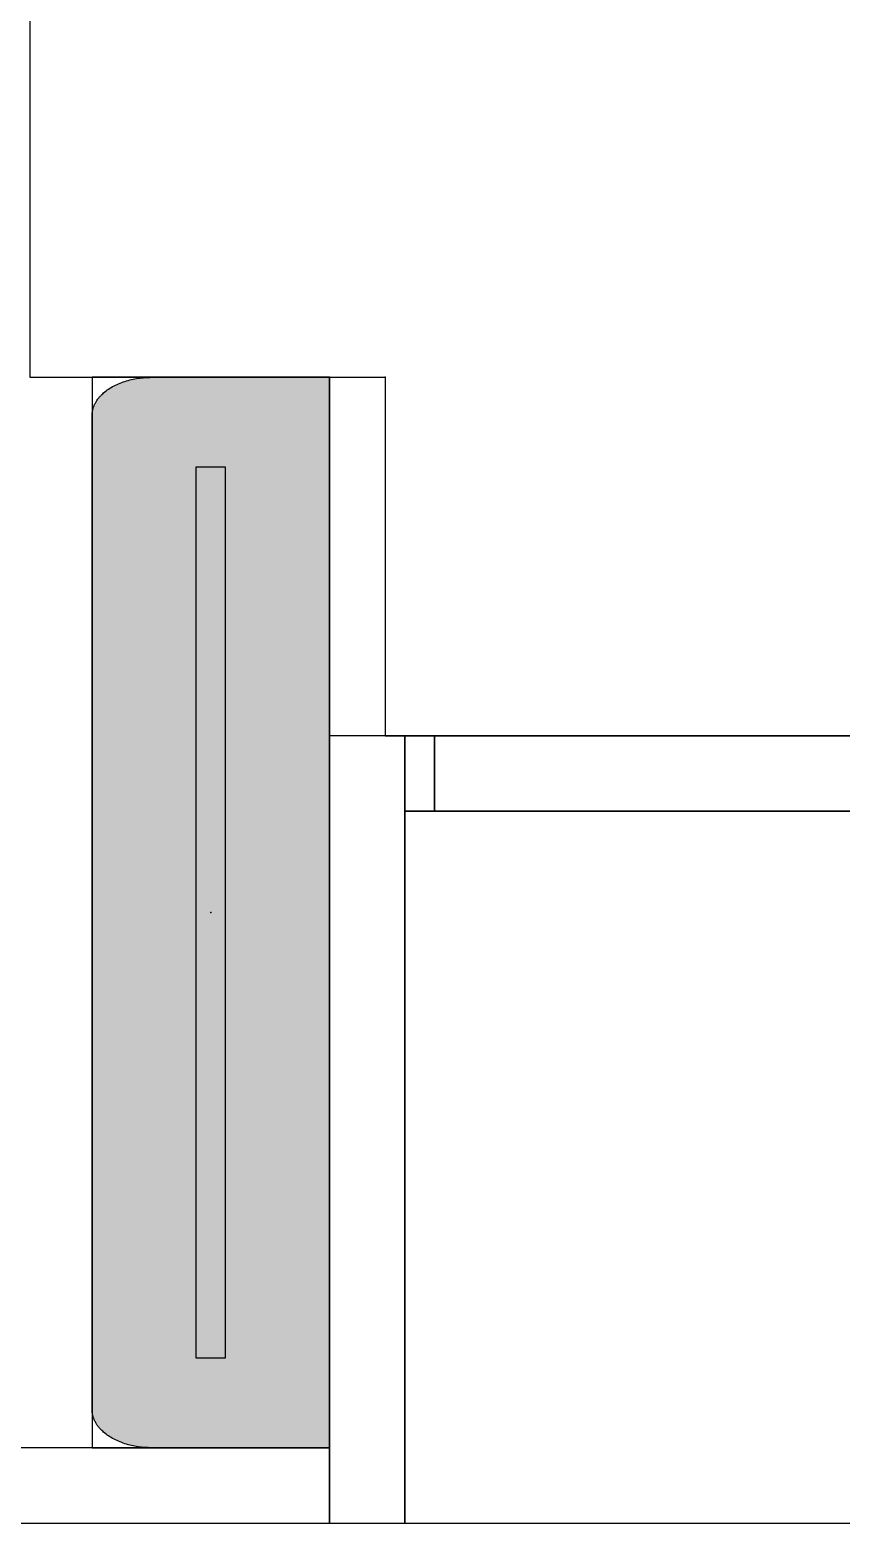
# Model space of a CAD drawing. Header units: millimetres. Extents: x 0 to 5268, y -43 to 4972.
# Drawn here: x 2533 to 3901, y 0 to 2515 of the extents above; entities that cross this region are included whole.
import ezdxf

# ---------------------------------------------------------------- set-up
doc = ezdxf.new("R2010")
doc.units = ezdxf.units.MM
for name, color, linetype, true_color in [('Furniture', 37, 'Continuous', 0x75664f), ('FurnitureRefRec', 254, 'Continuous', 0xd5d5d5), ('PT Top Left', 52, 'Continuous', 0xcdcd00), ('PT Top Left Furniture', 211, 'Continuous', 0xff7fff), ('PT Top Right Furniture', 200, 'Continuous', 0xbf3fff), ('Walls', 1, 'Continuous', 0xff0000)]:
    doc.layers.add(name, color=color, linetype=linetype, true_color=true_color)
for name, color, linetype in [('Rooms$Bed Room', 7, 'Continuous'), ('Rooms$Living Room', 7, 'Continuous'), ('Rooms$Terrace', 7, 'Continuous'), ('Windows', 7, 'Continuous')]:
    doc.layers.add(name, color=color, linetype=linetype)

# ---------------------------------------------------------------- blocks, each defined once
blk = doc.blocks.new('TV')
at = {"layer": 'Furniture'}
blk.add_hatch(color=7, dxfattribs=at).paths.add_polyline_path([(-332.8, -200), (-334.3, -200), (-335.7, -199.9), (-336.4, -199.8), (-337.1, -199.8), (-337.9, -199.7), (-338.6, -199.6), (-339.3, -199.5), (-340.1, -199.4), (-340.8, -199.2), (-341.5, -199.1), (-342.3, -198.9), (-343, -198.7), (-343.8, -198.5), (-344.5, -198.3), (-345.2, -198.1), (-346, -197.9), (-347.5, -197.4), (-349, -196.8), (-350.5, -196.1), (-352, -195.4), (-353.5, -194.7), (-354.9, -193.9), (-356.4, -193), (-357.9, -192), (-359.4, -191), (-360.8, -190), (-362.3, -188.8), (-363.7, -187.6), (-365.1, -186.4), (-366.5, -185.1), (-367.9, -183.7), (-369.3, -182.3), (-370.6, -180.8), (-371.9, -179.2), (-373.2, -177.6), (-374.5, -176), (-375.8, -174.3), (-377, -172.5), (-378.2, -170.7), (-379.3, -168.9), (-380.5, -167), (-381.5, -165), (-382.6, -163), (-383.6, -161), (-384.6, -158.9), (-385.6, -156.8), (-386.5, -154.7), (-387.4, -152.6), (-388.2, -150.4), (-389, -148.2), (-389.8, -145.9), (-390.5, -143.7), (-391.2, -141.4), (-391.8, -139.1), (-392.4, -136.8), (-393.5, -132.2), (-394.5, -127.5), (-395.3, -122.9), (-395.9, -118.2), (-396.4, -113.6), (-396.7, -109), (-396.9, -104.5), (-396.9, -100), (-396.9, 200), (1406.1, 200), (1406.1, -100), (1406, -104.5), (1405.8, -109), (1405.5, -113.6), (1405, -118.2), (1404.4, -122.9), (1403.6, -127.5), (1402.7, -132.2), (1401.6, -136.8), (1401, -139.1), (1400.3, -141.4), (1399.6, -143.7), (1398.9, -145.9), (1398.1, -148.2), (1397.3, -150.4), (1396.5, -152.6), (1395.6, -154.7), (1394.7, -156.8), (1393.8, -158.9), (1392.8, -161), (1391.7, -163), (1390.7, -165), (1389.6, -167), (1388.5, -168.9), (1387.3, -170.7), (1386.1, -172.5), (1384.9, -174.3), (1383.6, -176), (1382.4, -177.6), (1381.1, -179.2), (1379.8, -180.8), (1378.4, -182.3), (1377, -183.7), (1375.7, -185.1), (1374.3, -186.4), (1372.8, -187.6), (1371.4, -188.8), (1370, -190), (1368.5, -191), (1367, -192), (1365.6, -193), (1364.1, -193.9), (1362.6, -194.7), (1361.1, -195.4), (1359.6, -196.1), (1358.1, -196.8), (1356.6, -197.4), (1355.1, -197.9), (1354.4, -198.1), (1353.6, -198.3), (1352.9, -198.5), (1352.1, -198.7), (1351.4, -198.9), (1350.7, -199.1), (1349.9, -199.2), (1349.2, -199.4), (1348.5, -199.5), (1347.7, -199.6), (1347, -199.7), (1346.3, -199.8), (1345.5, -199.8), (1344.8, -199.9), (1343.4, -200), (1342, -200)], flags=0)
at = {"layer": 'Furniture', "color": 37, "true_color": 0x766750}
blk.add_lwpolyline([(1254.6, 25), (-245.4, 25), (-245.4, -25), (1254.6, -25)], close=True, dxfattribs=at)
for points in [[(-396.9, 200), (1406.1, 200)], [(-396.9, -100), (-396.9, 200)], [(1406.1, 200), (1406.1, -100)], [(1342, -200), (-332.8, -200)]]:
    blk.add_open_spline(points, degree=1, dxfattribs=at)
for points in [[(-332.8, -200), (-396.9, -200), (-396.9, -100)], [(1406.1, -100), (1406.1, -200), (1342, -200)]]:
    blk.add_rational_spline(points, [1, 0.707106781187, 1], degree=2, dxfattribs=at)
at = {"layer": 'FurnitureRefRec'}
blk.add_lwpolyline([(-396.9, -200), (1406.1, -200), (1406.1, 200), (-396.9, 200)], close=True, dxfattribs=at)
at = {"layer": 'PT Top Left Furniture'}
blk.add_point((-396.9, 200), dxfattribs=at)
at = {"layer": 'PT Top Right Furniture'}
blk.add_point((1406.1, 200), dxfattribs=at)

msp = doc.modelspace()

# ---------------------------------------------------------------- linework, layer by layer
at = {"layer": 'PT Top Left'}
for p in [(3038.5, 1930), (3132.5, 1930), (3165.5, 1326), (3215.5, 1326), (3165.5, 1199), (3215.5, 1199), (2838.5, 1028.5), (3038.5, 127), (3038.5, 0), (3165.5, 0)]:
    msp.add_point(p, dxfattribs=at)
at = {"layer": 'Rooms$Bed Room'}
msp.add_lwpolyline([(127, 3299.1), (2533.5, 3299.1), (2533.5, 1930), (3038.5, 1930), (3038.5, 127), (127, 127)], close=True, dxfattribs=at)
at = {"layer": 'Rooms$Living Room'}
msp.add_lwpolyline([(2533.5, 4845), (2533.5, 1930), (3132.5, 1930), (3132.5, 1326), (4845, 1326), (4845, 4845)], close=True, dxfattribs=at)
at = {"layer": 'Rooms$Terrace'}
msp.add_lwpolyline([(3165.5, 0), (4972, 0), (4972, 1199), (3165.5, 1199)], close=True, dxfattribs=at)
at = {"layer": 'Walls'}
for points in [[(3038.5, 1930), (3132.5, 1930), (3132.5, 1326), (3038.5, 1326)], [(3038.5, 0), (3165.5, 0), (3165.5, 1326), (3038.5, 1326)], [(3165.5, 1199), (3215.5, 1199), (3215.5, 1326), (3165.5, 1326)], [(1814.9, 0), (3038.5, 0), (3038.5, 127), (1814.9, 127)]]:
    msp.add_lwpolyline(points, close=True, dxfattribs=at)
at = {"layer": 'Windows'}
msp.add_lwpolyline([(3215.5, 1199), (4165.5, 1199), (4165.5, 1326), (3215.5, 1326)], close=True, dxfattribs=at)

# ---------------------------------------------------------------- block references
at = {"layer": 'Furniture', "rotation": 270}
msp.add_blockref('TV', (2838.5, 1533.1), dxfattribs=at)

doc.saveas('drawing.dxf')
